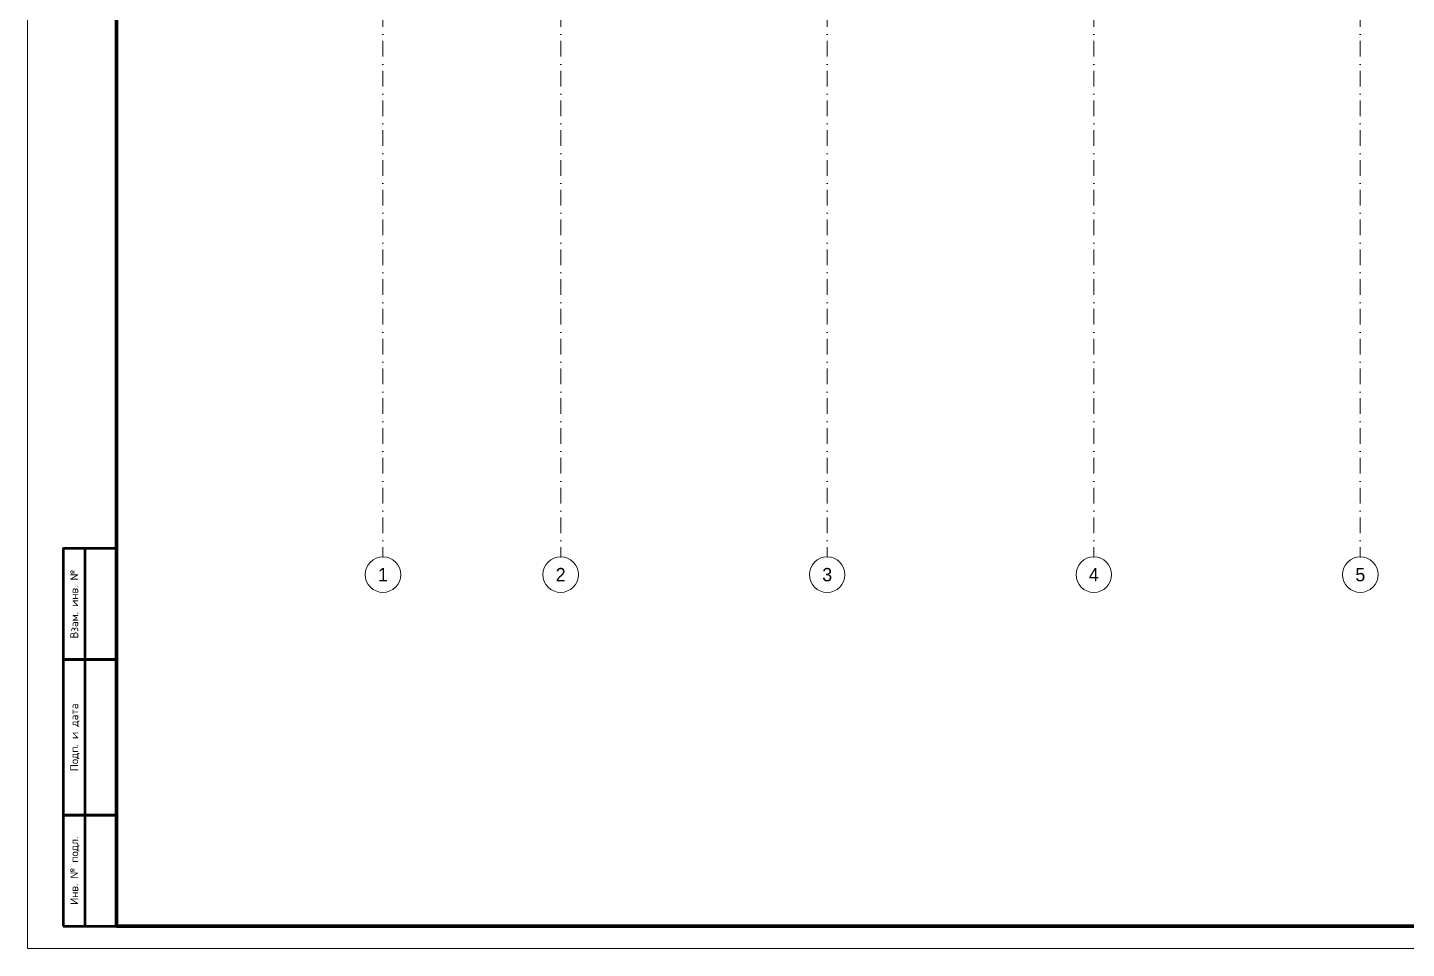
# Model space of a CAD drawing. Header units: millimetres. Extents: x 0 to 2118900, y -20000 to 84100.
# Drawn here: x 0 to 31038, y 0 to 20725 of the extents above; entities that cross this region are included whole.
import ezdxf
from ezdxf.enums import TextEntityAlignment as Align

# ---------------------------------------------------------------- set-up
doc = ezdxf.new("R2010")
doc.units = ezdxf.units.MM
doc.linetypes.add('Dot & Dashed', pattern=[670.277762, 352.777767, -176.388884, 0, -141.111112])
for name, color, linetype, lineweight in [('АР_подоснова', 8, 'Continuous', 13), ('ПТ_рамка', 7, 'Continuous', 50), ('ПТ_рамка_тонк', 7, 'Continuous', 18), ('ПТ_текст', 7, 'Continuous', 18)]:
    doc.layers.add(name, color=color, linetype=linetype, lineweight=lineweight)
doc.styles.add('АР_текст_1', font='arial.ttf')
doc.styles.add('ПТ', font='isocpeur.ttf')

# ---------------------------------------------------------------- blocks, each defined once
blk = doc.blocks.new('Стандартный Маркер Сетки_4')
at = {"color": 0, "linetype": 'Dot & Dashed', "lineweight": -2}
for p in [(0, 0), (55187, 0)]:
    blk.add_line(p, (55187, 0), dxfattribs=at)
at = {"color": 0, "linetype": 'Continuous', "lineweight": -2}
blk.add_circle((55587, 0), 400, dxfattribs=at)
at = {"color": 0, "linetype": 'Dot & Dashed', "lineweight": -2}
blk.add_point((55187, 0), dxfattribs=at)
blk.add_point((55187, 0), dxfattribs=at)
at = {"color": 0, "lineweight": -2, "style": 'АР_текст_1'}
blk.add_attdef('AC_MarkerText_1', text='', height=300, rotation=90, dxfattribs=at).set_placement((55368, -69), align=Align.TOP_CENTER)
blk = doc.blocks.new('AR_B')
at = {"layer": 'АР_подоснова', "linetype": 'Continuous'}
ref = blk.add_blockref('Стандартный Маркер Сетки_4', (0, 40000), dxfattribs=dict(at, zscale=1000, rotation=270))
ref.add_attrib('AC_MarkerText_1', '1', dxfattribs={"layer": '0', "color": 0, "lineweight": 0, "height": 300, "rotation": 360}).set_placement((0, -15437), align=Align.TOP_CENTER)
ref = blk.add_blockref('Стандартный Маркер Сетки_4', (4000, 40000), dxfattribs=dict(at, zscale=1000, rotation=270))
ref.add_attrib('AC_MarkerText_1', '2', dxfattribs={"layer": '0', "color": 0, "lineweight": 0, "height": 300, "rotation": 360}).set_placement((4000, -15437), align=Align.TOP_CENTER)
ref = blk.add_blockref('Стандартный Маркер Сетки_4', (10000, 40000), dxfattribs=dict(at, zscale=1000, rotation=270))
ref.add_attrib('AC_MarkerText_1', '3', dxfattribs={"layer": '0', "color": 0, "lineweight": 0, "height": 300, "rotation": 360}).set_placement((10000, -15437), align=Align.TOP_CENTER)
ref = blk.add_blockref('Стандартный Маркер Сетки_4', (16000, 40000), dxfattribs=dict(at, zscale=1000, rotation=270))
ref.add_attrib('AC_MarkerText_1', '4', dxfattribs={"layer": '0', "color": 0, "lineweight": 0, "height": 300, "rotation": 360}).set_placement((16000, -15437), align=Align.TOP_CENTER)
ref = blk.add_blockref('Стандартный Маркер Сетки_4', (22000, 40000), dxfattribs=dict(at, zscale=1000, rotation=270))
ref.add_attrib('AC_MarkerText_1', '5', dxfattribs={"layer": '0', "color": 0, "lineweight": 0, "height": 300, "rotation": 360}).set_placement((22000, -15437), align=Align.TOP_CENTER)

msp = doc.modelspace()

# ---------------------------------------------------------------- linework, layer by layer
at = {"layer": 'ПТ_рамка', "lineweight": 50}
for p, q in [((1300, 6500), (1300, 9000)), ((1300, 3000), (1300, 6500)), ((1300, 500), (1300, 3000))]:
    msp.add_line(p, q, dxfattribs=at)
at = {"layer": 'ПТ_рамка', "lineweight": 70}
msp.add_lwpolyline([(2000, 500), (118400, 500), (118400, 83600), (2000, 83600)], close=True, dxfattribs=at)
at = {"layer": 'ПТ_рамка', "lineweight": 50}
for points in [[(800, 6500), (2000, 6500), (2000, 9000), (800, 9000)], [(800, 3000), (2000, 3000), (2000, 6500), (800, 6500)], [(800, 500), (2000, 500), (2000, 3000), (800, 3000)]]:
    msp.add_lwpolyline(points, close=True, dxfattribs=at)
at = {"layer": 'ПТ_рамка_тонк', "lineweight": 13}
msp.add_lwpolyline([(0, 0), (118900, 0), (118900, 84100), (0, 84100)], close=True, dxfattribs=at)

# ---------------------------------------------------------------- block references
at = {"layer": 'АР_подоснова'}
msp.add_blockref('AR_B', (8000, 24000), dxfattribs=at)

# ---------------------------------------------------------------- texts
at = {"layer": 'ПТ_текст', "style": 'ПТ'}
for s, p in [('Взам. инв. №', (1050, 7750)), ('Подп. и дата', (1050, 4750)), ('Инв. № подл.', (1050, 1750))]:
    msp.add_text(s, height=180, rotation=90, dxfattribs=at).set_placement(p, align=Align.MIDDLE_CENTER)

doc.saveas('drawing.dxf')
